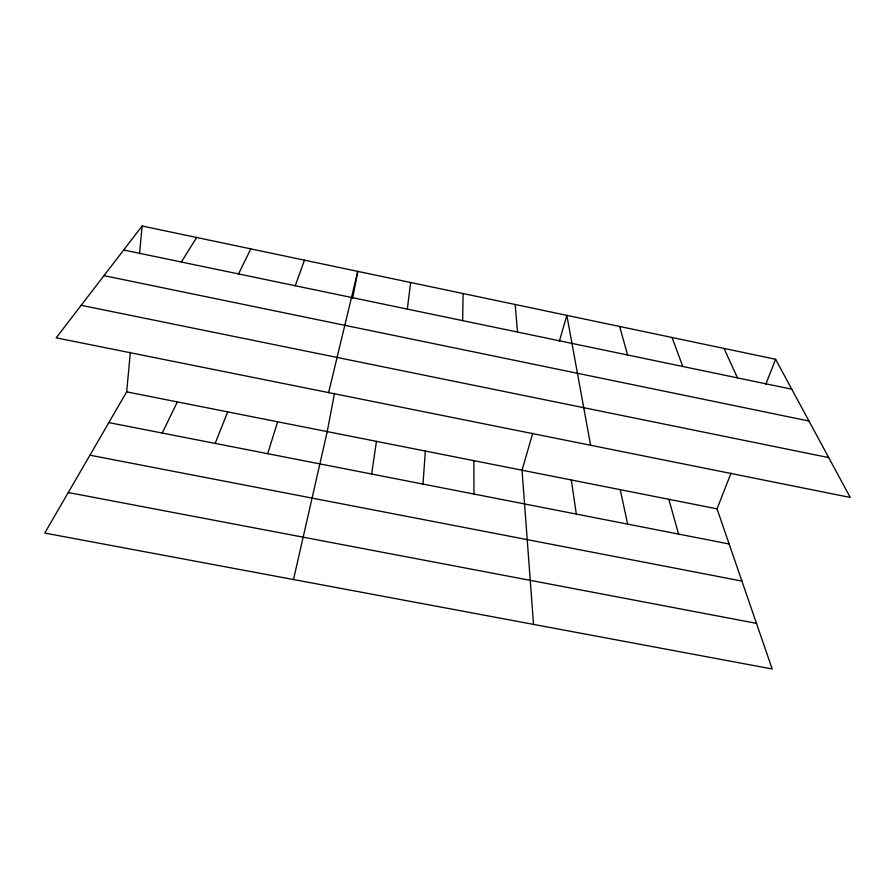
<?xml version="1.0" encoding="UTF-8"?>
<svg xmlns="http://www.w3.org/2000/svg" width="895" height="895" viewBox="0 0 895 895"><rect width="100%" height="100%" fill="white"/><g stroke="black" fill="none" stroke-linecap="round" stroke-linejoin="round"><path stroke-width="1.34" d="M462.637 320.623L463.107 293.538M422.988 484.072L425.338 451.046M731.047 473.097L717.04 508.852L772.195 668.99L44.75 533.062L126.676 391.865L130.357 352.317M139.53 253.744L142.115 226.01L775.607 359.275L850.25 497.452L56.184 337.829L142.115 226.01M407.303 309.088L410.648 282.507M371.615 474.026L376.459 441.358M334.517 393.364L327.223 431.603L293.504 579.546M352.675 298.147L357.776 271.375L328.633 392.603M532.738 433.225L522.042 470.211L533.543 624.397M559.353 341.208L566.826 315.353L590.622 445.262M267.706 453.687L277.629 421.78M295.249 285.751L304.49 260.176M765.84 384.212L775.607 359.275M215.158 443.405L227.677 411.879M162.208 433.046L177.355 401.911M238.54 273.926L250.79 248.877M181.349 262.011L196.665 237.488M68.266 492.53L756.476 623.356M89.925 455.197L741.921 581.079M108.843 422.608L729.145 543.981M126.676 391.865L717.04 508.852M81.176 305.307L828.725 457.602M103.965 275.649L808.957 421.019M123.678 249.996L791.762 389.191M724.021 348.423L737.491 377.88M672.033 337.482L682.773 366.48M668.822 499.298L678.589 534.091M619.642 326.462L627.596 354.991M620.257 489.677L627.641 524.123M571.334 479.977L576.302 514.077M515.173 304.49L517.523 332.056M473.858 460.668L473.958 494.051"/></g></svg>
